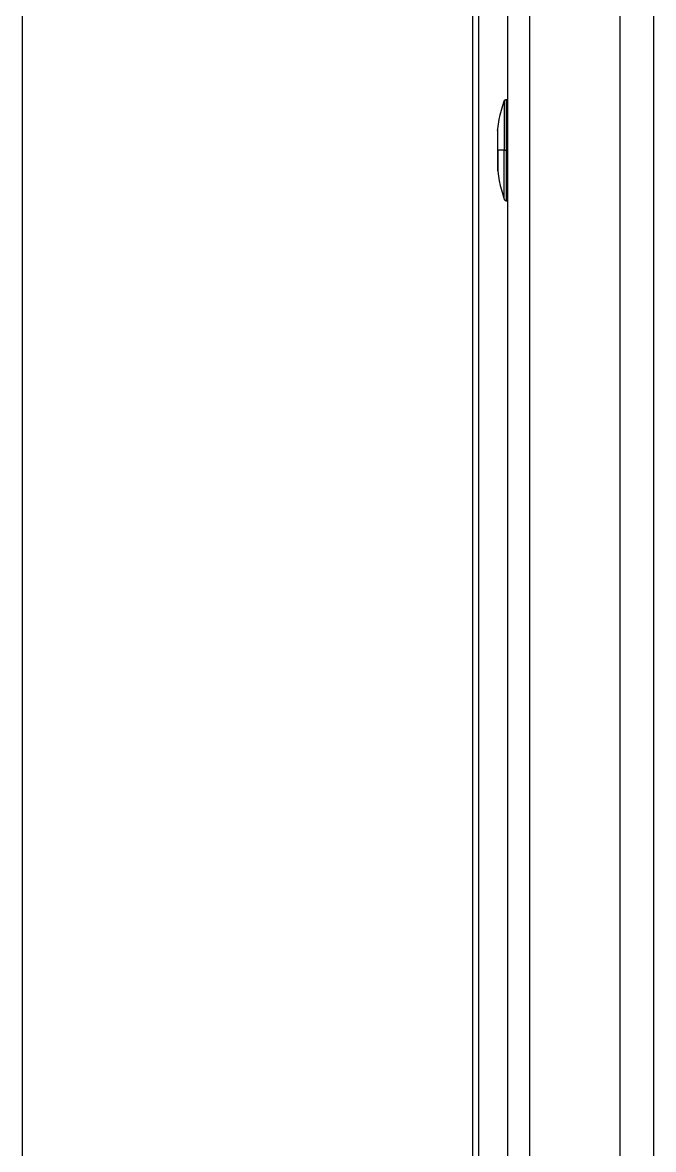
# Model space of a CAD drawing. Header units: millimetres. Extents: x -1283 to 2747, y -259 to 2557.
# Drawn here: x 719.4 to 775.6, y 1381.5 to 1481.7 of the extents above; entities that cross this region are included whole.
import ezdxf

# ---------------------------------------------------------------- set-up
doc = ezdxf.new("R2010")
doc.units = ezdxf.units.MM
doc.header["$MEASUREMENT"] = 0
doc.layers.add('Utwórz2D linie widoczne', color=7, linetype='Continuous', true_color=0x000000)

msp = doc.modelspace()

# ---------------------------------------------------------------- linework, layer by layer
at = {"layer": 'Utwórz2D linie widoczne'}
for p, q in [((719.45, 1281.38), (719.45, 2063.38)), ((759.45, 2061.38), (759.45, 1281.38)), ((760.01, 2061.38), (760.01, 1341.69)), ((772.55, 2055.65), (772.55, 1346.65)), ((775.55, 2055.65), (775.55, 1346.65)), ((762.57, 2040.3), (762.57, 1343.15)), ((764.57, 1343.15), (764.57, 2031.14)), ((762.04, 1473.88), (762.15, 1474.29)), ((762.15, 1474.29), (762.28, 1474.69)), ((762.28, 1474.7), (762.29, 1474.71)), ((762.28, 1474.69), (762.28, 1474.7)), ((762.28, 1474.7), (762.28, 1474.7)), ((762.28, 1474.69), (762.28, 1470.33)), ((762.29, 1474.72), (762.3, 1474.73)), ((762.29, 1474.71), (762.29, 1474.72)), ((762.29, 1474.72), (762.29, 1474.72)), ((762.3, 1474.74), (762.31, 1474.75)), ((762.3, 1474.73), (762.3, 1474.74)), ((762.3, 1474.74), (762.3, 1474.74)), ((762.31, 1474.75), (762.32, 1474.76)), ((762.31, 1474.75), (762.31, 1474.75)), ((762.32, 1474.76), (762.32, 1474.77)), ((762.32, 1474.77), (762.33, 1474.77)), ((762.32, 1474.76), (762.32, 1474.76)), ((762.33, 1474.77), (762.33, 1474.78)), ((762.33, 1474.78), (762.34, 1474.78)), ((762.34, 1474.78), (762.34, 1474.79)), ((762.34, 1474.79), (762.35, 1474.79)), ((762.35, 1474.79), (762.36, 1474.8)), ((762.36, 1474.8), (762.36, 1474.8)), ((762.36, 1474.8), (762.37, 1474.8)), ((762.37, 1474.8), (762.37, 1474.81)), ((762.37, 1474.81), (762.38, 1474.81)), ((762.38, 1474.81), (762.39, 1474.81)), ((762.39, 1474.81), (762.39, 1474.82)), ((762.39, 1474.82), (762.4, 1474.82)), ((762.4, 1474.82), (762.41, 1474.83)), ((762.4, 1474.82), (762.4, 1474.82)), ((762.41, 1474.83), (762.42, 1474.83)), ((762.42, 1474.83), (762.42, 1474.83)), ((762.42, 1474.83), (762.43, 1474.83)), ((762.43, 1474.83), (762.44, 1474.83)), ((762.44, 1474.83), (762.44, 1474.83)), ((762.44, 1474.83), (762.45, 1474.83)), ((762.45, 1474.83), (762.46, 1474.83)), ((762.46, 1474.83), (762.47, 1474.83)), ((762.47, 1474.83), (762.47, 1470.33)), ((762.47, 1474.83), (762.57, 1474.83)), ((762.47, 1474.83), (762.47, 1474.83)), ((761.77, 1472.64), (761.84, 1473.06)), ((761.84, 1473.06), (761.93, 1473.47)), ((761.93, 1473.47), (762.04, 1473.88)), ((761.69, 1472.15), (761.7, 1472.18)), ((761.69, 1472.12), (761.69, 1472.15)), ((761.69, 1472.08), (761.69, 1472.12)), ((761.69, 1472.08), (761.69, 1470.33)), ((761.7, 1472.22), (761.77, 1472.64)), ((761.7, 1470.33), (761.7, 1472.22)), ((761.7, 1472.18), (761.7, 1472.21)), ((761.7, 1470.33), (761.69, 1470.33)), ((761.69, 1470.33), (761.69, 1470.33)), ((761.69, 1470.33), (761.69, 1470.33)), ((761.69, 1470.33), (761.69, 1470.33)), ((761.69, 1470.33), (761.69, 1470.33)), ((761.69, 1470.33), (761.69, 1470.33)), ((761.69, 1470.33), (761.69, 1470.33)), ((761.69, 1470.33), (761.69, 1468.58)), ((761.7, 1470.33), (761.7, 1470.33)), ((761.7, 1470.33), (761.7, 1468.45)), ((762.28, 1470.33), (761.7, 1470.33)), ((762.28, 1470.33), (762.47, 1470.33)), ((762.28, 1465.98), (762.28, 1470.33)), ((762.47, 1470.33), (762.57, 1470.33)), ((762.47, 1470.33), (762.47, 1465.84)), ((761.69, 1468.58), (761.69, 1468.55)), ((761.69, 1468.55), (761.69, 1468.52)), ((761.69, 1468.52), (761.7, 1468.49)), ((761.7, 1468.49), (761.7, 1468.46)), ((761.7, 1468.45), (761.77, 1468.03)), ((761.77, 1468.03), (761.84, 1467.61)), ((761.84, 1467.61), (761.93, 1467.2)), ((761.93, 1467.2), (762.04, 1466.79)), ((762.04, 1466.79), (762.15, 1466.38)), ((762.15, 1466.38), (762.28, 1465.98)), ((762.28, 1465.98), (762.28, 1465.97)), ((762.28, 1465.97), (762.28, 1465.96)), ((762.28, 1465.96), (762.29, 1465.96)), ((762.29, 1465.96), (762.29, 1465.95)), ((762.29, 1465.95), (762.29, 1465.95)), ((762.29, 1465.95), (762.3, 1465.94)), ((762.3, 1465.94), (762.3, 1465.93)), ((762.3, 1465.93), (762.3, 1465.93)), ((762.3, 1465.93), (762.31, 1465.92)), ((762.31, 1465.92), (762.31, 1465.92)), ((762.31, 1465.92), (762.32, 1465.91)), ((762.32, 1465.91), (762.32, 1465.91)), ((762.32, 1465.91), (762.32, 1465.9)), ((762.32, 1465.9), (762.33, 1465.9)), ((762.33, 1465.9), (762.33, 1465.89)), ((762.33, 1465.89), (762.34, 1465.89)), ((762.34, 1465.89), (762.34, 1465.88)), ((762.34, 1465.88), (762.35, 1465.88)), ((762.35, 1465.88), (762.36, 1465.87)), ((762.36, 1465.87), (762.36, 1465.87)), ((762.36, 1465.87), (762.37, 1465.86)), ((762.37, 1465.86), (762.37, 1465.86)), ((762.37, 1465.86), (762.38, 1465.86)), ((762.38, 1465.86), (762.39, 1465.85)), ((762.39, 1465.85), (762.39, 1465.85)), ((762.39, 1465.85), (762.4, 1465.85)), ((762.4, 1465.85), (762.4, 1465.85)), ((762.4, 1465.85), (762.41, 1465.84)), ((762.41, 1465.84), (762.42, 1465.84)), ((762.42, 1465.84), (762.42, 1465.84)), ((762.42, 1465.84), (762.43, 1465.84)), ((762.43, 1465.84), (762.44, 1465.84)), ((762.44, 1465.84), (762.44, 1465.84)), ((762.44, 1465.84), (762.45, 1465.84)), ((762.45, 1465.84), (762.46, 1465.84)), ((762.46, 1465.84), (762.47, 1465.84)), ((762.47, 1465.84), (762.47, 1465.83)), ((762.47, 1465.83), (762.57, 1465.83))]:
    msp.add_line(p, q, dxfattribs=at)

doc.saveas('drawing.dxf')
